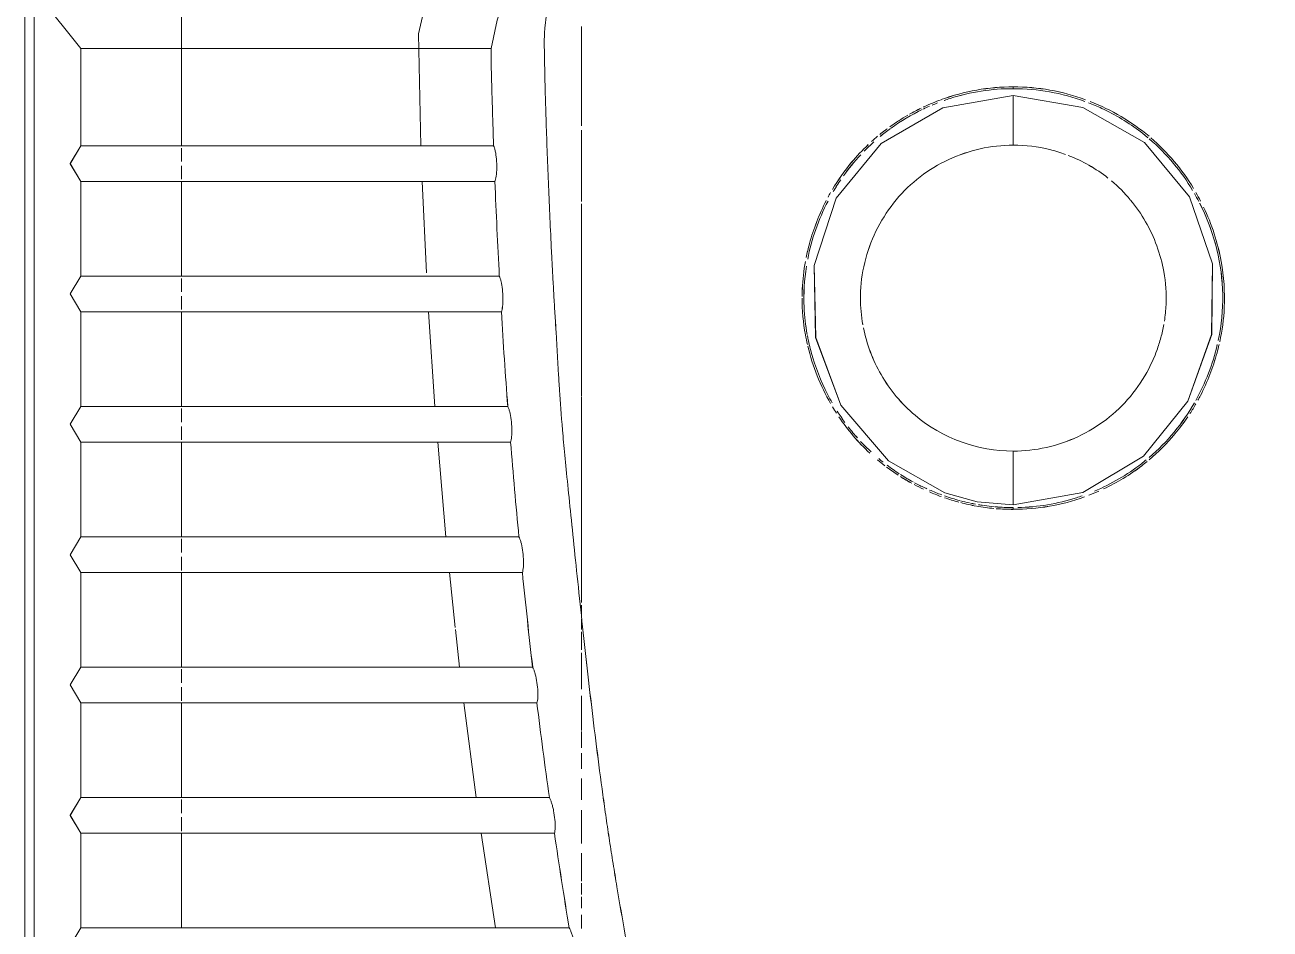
# Model space of a CAD drawing. Header units: millimetres. Extents: x -4000 to 187956, y -58990 to 162485.
# Drawn here: x 715.6 to 1034.3, y 76780.2 to 77011.6 of the extents above; entities that cross this region are included whole.
import ezdxf

# ---------------------------------------------------------------- set-up
doc = ezdxf.new("R2010")
doc.units = ezdxf.units.MM
doc.layers.add('P-SANR-FIXT', color=6, linetype='Continuous', lineweight=9)

# ---------------------------------------------------------------- blocks, each defined once
blk = doc.blocks.new('WCPan-SquattingPan-Vitra-ArkitektSeries-5952 - CMPX502N-V868-FFS - TANG 1')
at = {"layer": 'P-SANR-FIXT', "color": 250}
for p, q in [((-252.96, 212.38), (-252.96, -390.25)), ((-238.61, 63.05), (-250.56, 77.95)), ((-250.56, 77.95), (-250.56, -314.32)), ((-133.65, 63.05), (-238.61, 63.05)), ((-238.61, 63.05), (-238.61, 38.12)), ((0, 39.21), (0, 38.3)), ((-133, 38.12), (-238.61, 38.12)), ((-238.61, 29.03), (-132.67, 29.03)), ((-238.61, 29.03), (-238.61, 4.77)), ((-131.54, 4.77), (-238.61, 4.77)), ((-238.61, -4.33), (-131.02, -4.33)), ((-238.61, -4.33), (-238.61, -28.59)), ((-129.37, -28.59), (-238.61, -28.59)), ((-238.61, -37.68), (-128.66, -37.68)), ((-238.61, -37.68), (-238.61, -61.94)), ((-126.53, -61.94), (-238.61, -61.94)), ((-238.61, -71.04), (-125.64, -71.04)), ((-238.61, -71.04), (-238.61, -95.3)), ((-123, -95.3), (-238.61, -95.3)), ((-238.61, -104.39), (-121.92, -104.39)), ((-238.61, -104.39), (-238.61, -128.65)), ((-118.74, -128.65), (-238.61, -128.65)), ((-238.61, -137.74), (-117.44, -137.74)), ((-238.61, -137.74), (-238.61, -162)), ((-113.66, -162), (-238.61, -162))]:
    blk.add_line(p, q, dxfattribs=at)
at = {"layer": 'P-SANR-FIXT', "color": 253}
for p, q in [((-212.88, 38.12), (-212.88, 199.94)), ((-110.49, 68.7), (-110.49, 43.23)), ((-110.49, 42.11), (-110.49, 23.87)), ((-212.88, 34.16), (-212.88, 37.56)), ((-212.88, 29.59), (-212.88, 33)), ((-212.88, 4.77), (-212.88, 29.03)), ((-150.2, 5.65), (-151.27, 29.02)), ((-110.49, 23.26), (-110.49, -26.01)), ((-212.88, 0.8), (-212.88, 4.22)), ((-212.88, -3.77), (-212.88, -0.35)), ((-212.88, -28.59), (-212.88, -4.33)), ((-148.01, -28.61), (-149.63, -4.32)), ((-110.49, -26.21), (-110.49, -78.73)), ((-212.88, -32.57), (-212.88, -29.13)), ((-212.88, -37.13), (-212.88, -33.69)), ((-212.88, -61.94), (-212.88, -37.68)), ((-145.19, -61.94), (-147.31, -37.71)), ((0, -39.97), (0, -40.86)), ((-212.88, -65.93), (-212.88, -62.47)), ((-212.88, -70.5), (-212.88, -67.03)), ((-212.88, -95.3), (-212.88, -71.04)), ((-142.84, -85.13), (-144.31, -71.03)), ((-141.71, -95.3), (-142.79, -85.63)), ((-212.88, -99.3), (-212.88, -95.8)), ((-212.88, -103.87), (-212.88, -100.36)), ((-212.88, -128.65), (-212.88, -104.39)), ((-137.5, -128.65), (-140.63, -104.4)), ((-212.88, -132.68), (-212.88, -129.14)), ((-212.88, -137.24), (-212.88, -133.7)), ((-212.88, -162), (-212.88, -137.74)), ((-132.5, -162.01), (-136.22, -137.75))]:
    blk.add_line(p, q, dxfattribs=at)
at = {"layer": 'P-SANR-FIXT', "color": 90}
for p, q in [((0, 52.99), (0, 53.21)), ((0, -54.89), (0, -54.66))]:
    blk.add_line(p, q, dxfattribs=at)
at = {"layer": 'P-SANR-FIXT', "color": 254}
for p, q in [((0, 52.76), (0, 52.99)), ((0, -54.66), (0, -54.43)), ((-110.49, -79.39), (-110.49, -81.79)), ((-110.49, -82.98), (-110.49, -85.63)), ((-110.49, -86.21), (-110.49, -90.81)), ((-110.49, -91.6), (-110.49, -100.9)), ((-110.49, -102.62), (-110.49, -111.48)), ((-110.49, -111.78), (-110.49, -115.92)), ((-110.49, -117.29), (-110.49, -121.28)), ((-110.49, -123.78), (-110.49, -129.27)), ((-110.49, -131.88), (-110.49, -140.37)), ((-110.49, -142.85), (-110.49, -150.05)), ((-110.49, -150.57), (-110.49, -153.42)), ((-110.49, -154.08), (-110.49, -156.95)), ((-110.49, -158.63), (-110.49, -162.15))]:
    blk.add_line(p, q, dxfattribs=at)
at = {"layer": 'P-SANR-FIXT', "color": 253, "flags": 128}
blk.add_lwpolyline([(-151.63, 38.12), (-152.19, 66.81), (-144.85, 98.72), (-125.05, 124.81), (-97.11, 142.05), (-66.3, 151.6)], dxfattribs=at)
at = {"layer": 'P-SANR-FIXT', "color": 250, "flags": 128}
for points in [[(-129.51, 77.95), (-132.07, 70.29), (-133.65, 63.06)], [(0, -53.77), (-9.27, -52.94), (-17.51, -50.68), (-31.97, -42.5), (-44.1, -28.22), (-50.58, -10.93), (-50.98, 7.48), (-45.36, 24.77), (-33.81, 38.73), (-18, 47.85), (0, 51.01)], [(0, 51.01), (17.83, 47.93), (33.56, 38.99), (45.09, 25.06), (50.96, 7.94), (50.77, -10.15), (44.67, -27.2), (33.31, -41.29), (17.8, -50.59), (0, -53.77)], [(-238.61, 38.12), (-241.4, 33.57), (-238.61, 29.03)], [(-238.61, 4.77), (-241.4, 0.22), (-238.61, -4.33)], [(-238.61, -28.59), (-241.4, -33.13), (-238.61, -37.68)], [(-238.61, -61.94), (-241.4, -66.49), (-238.61, -71.04)], [(-238.61, -95.3), (-241.4, -99.84), (-238.61, -104.39)], [(-238.61, -128.65), (-241.4, -133.2), (-238.61, -137.74)], [(-238.61, -162), (-241.4, -166.55), (-238.61, -171.1)]]:
    blk.add_lwpolyline(points, dxfattribs=at)
at = {"layer": 'P-SANR-FIXT', "color": 250}
for points, knots in [([(0, -316.53), (-2.57, -316.65), (-6.63, -316.75), (-12.49, -316.73), (-17.03, -316.62), (-22.03, -316.49), (-27.44, -316.33), (-31.89, -316.08), (-35.25, -315.76), (-37.21, -315.49), (-38.69, -315.25), (-40.15, -315), (-42.63, -314.54), (-45.97, -313.77), (-49.1, -312.78), (-51.51, -311.78), (-53.28, -310.94), (-55.05, -309.93), (-57.41, -308.36), (-60.28, -306.11), (-62.85, -303.76), (-64.39, -302.23), (-65.18, -301.4), (-65.73, -300.82), (-66.22, -300.25), (-66.81, -299.51), (-67.67, -298.23), (-68.35, -296.82), (-68.87, -295.48), (-69.15, -294.67), (-69.37, -294.04), (-69.54, -293.58), (-69.69, -293.2), (-69.81, -292.91), (-69.94, -292.61), (-70.09, -292.26), (-70.31, -291.73), (-70.54, -291.12), (-70.78, -290.45), (-70.99, -289.81), (-71.19, -289.15), (-71.39, -288.44), (-71.61, -287.68), (-71.89, -286.73), (-72.14, -285.92), (-72.3, -285.45), (-72.45, -285.02), (-72.63, -284.48), (-72.87, -283.64), (-73.24, -282.3), (-73.68, -280.62), (-74.15, -278.85), (-74.56, -277.26), (-75.02, -275.49), (-75.69, -273.02), (-77.01, -268.32), (-79.26, -260.33), (-81.89, -250.19), (-84.17, -240.47), (-85.92, -232.4), (-87.84, -223.11), (-90.01, -212.53), (-92.31, -201.03), (-94.68, -188.88), (-97.05, -176.38), (-99.34, -163.8), (-101.12, -153.5), (-102.43, -145.49), (-103.34, -139.7), (-104.2, -133.91), (-105.33, -125.94), (-106.67, -115.71), (-108.18, -103.26), (-110.06, -86.83), (-112.11, -67.27), (-114.14, -47.68), (-115.47, -34.04), (-116.07, -25.77), (-116.42, -20.03), (-116.64, -15.92), (-116.84, -12.43), (-117.01, -9.49), (-117.15, -7.15), (-117.31, -4.76), (-117.5, -1.64), (-117.72, 2.21), (-117.96, 6.71), (-118.26, 12.58), (-118.59, 19.7), (-118.95, 27.84), (-119.28, 36.03), (-119.56, 44.17), (-119.79, 51.56), (-119.92, 57.74), (-120.01, 61.98), (-120.06, 64.86), (-120, 66.8), (-119.87, 68.43), (-119.72, 69.84), (-119.54, 71.34), (-119.29, 73.25), (-118.9, 75.6), (-118.22, 78.41), (-117.23, 81.3), (-115.87, 84.42), (-114.24, 87.67), (-112.35, 90.87), (-110.28, 93.84), (-107.97, 96.54), (-105.41, 99.11), (-103.13, 101.12), (-101.25, 102.65), (-100.05, 103.57), (-99.12, 104.27), (-98.24, 104.94), (-96.78, 106.05), (-94.76, 107.48), (-91.77, 109.17), (-87.62, 111.02), (-81.64, 113.31), (-74.48, 115.82), (-68.07, 117.83), (-62.99, 119.24), (-59.33, 120.14), (-55.74, 120.91), (-50.87, 121.81), (-44.72, 122.74), (-37.27, 123.6), (-29.83, 124.31), (-22.41, 124.89), (-12.48, 125.39), (-5, 125.49), (0, 125.43)], [-1, -1, -1, -1, -0.97619, -0.964286, -0.952381, -0.940476, -0.928571, -0.916667, -0.910714, -0.904762, -0.901786, -0.89881, -0.892857, -0.880952, -0.869048, -0.863095, -0.857143, -0.85119, -0.845238, -0.833333, -0.821429, -0.815476, -0.8125, -0.809524, -0.806548, -0.803571, -0.797619, -0.785714, -0.779762, -0.77381, -0.770833, -0.767857, -0.764881, -0.763393, -0.761905, -0.758929, -0.755952, -0.75, -0.744048, -0.738095, -0.732143, -0.72619, -0.720238, -0.714286, -0.708333, -0.702381, -0.696429, -0.690476, -0.684524, -0.678571, -0.672619, -0.669643, -0.666667, -0.66369, -0.660714, -0.654762, -0.642857, -0.630952, -0.625, -0.619048, -0.613095, -0.607143, -0.60119, -0.595238, -0.589286, -0.583333, -0.577381, -0.574405, -0.571429, -0.568452, -0.565476, -0.559524, -0.553571, -0.547619, -0.535714, -0.52381, -0.511905, -0.5, -0.494048, -0.488095, -0.482143, -0.479167, -0.47619, -0.473214, -0.470238, -0.464286, -0.458333, -0.452381, -0.440476, -0.428571, -0.416667, -0.404762, -0.392857, -0.380952, -0.369048, -0.357143, -0.345238, -0.339286, -0.333333, -0.327381, -0.321429, -0.309524, -0.297619, -0.285714, -0.27381, -0.261905, -0.25, -0.238095, -0.22619, -0.214286, -0.202381, -0.196429, -0.190476, -0.1875, -0.184524, -0.178571, -0.166667, -0.154762, -0.142857, -0.130952, -0.119048, -0.107143, -0.10119, -0.095238, -0.089286, -0.083333, -0.071429, -0.059524, -0.047619, -0.035714, -0.02381, 0, 0, 0, 0]), ([(0, 125.43), (5.34, 125.43), (13.8, 125.28), (25.48, 124.65), (34.36, 123.93), (43.13, 122.93), (51.71, 121.64), (60.17, 120.01), (68.57, 117.97), (76.78, 115.45), (84.8, 112.37), (91.35, 109.16), (96.35, 106.18), (99.91, 103.74), (103.38, 100.99), (107.85, 96.84), (112.84, 90.74), (116.21, 84.15), (117.97, 79.09), (118.88, 75.48), (119.45, 72.3), (119.77, 69.47), (119.93, 66.83), (119.98, 64.71), (119.99, 63.03), (119.99, 62.01), (119.98, 61.16), (119.97, 60.06), (119.93, 58.25), (119.86, 55.26), (119.75, 51.42), (119.64, 47.54), (119.53, 44.03), (119.42, 40.71), (119.29, 36.98), (119.11, 31.92), (118.92, 26.93), (118.73, 22.47), (118.58, 19.03), (118.44, 16.16), (118.31, 13.45), (118.19, 10.96), (118.07, 8.66), (117.96, 6.69), (117.85, 4.57), (117.69, 1.79), (117.49, -1.72), (117.23, -5.98), (116.95, -10.31), (116.66, -14.74), (116.26, -20.61), (115.51, -30.84), (114.35, -45.2), (112.27, -68.07), (109.21, -96.69), (105.5, -125.36), (102.12, -148.02), (99.36, -165), (96.36, -181.94), (93.51, -196.84), (91.28, -207.81), (89.79, -214.88), (88.65, -220.17), (87.48, -225.47), (86.49, -229.85), (85.66, -233.44), (84.91, -236.67), (84.11, -240.05), (83.22, -243.76), (82.25, -247.78), (81.22, -251.94), (80.18, -256.07), (79.26, -259.65), (78.18, -263.8), (76.91, -268.61), (75.82, -272.63), (74.96, -275.78), (74.1, -278.92), (73.15, -282.36), (72.21, -285.67), (71.41, -288.37), (70.37, -291.52), (69.25, -294.43), (68.05, -296.98), (67.13, -298.69), (66.09, -300.32), (64.44, -302.55), (61.91, -305.27), (58.14, -308.26), (54.39, -310.43), (51.04, -311.95), (47.42, -313.32), (42.84, -314.6), (38.33, -315.36), (34.88, -315.75), (31.62, -316.04), (27.15, -316.34), (22.37, -316.52), (18.42, -316.6), (14.39, -316.65), (9.97, -316.64), (5.12, -316.57), (1.82, -316.53), (0, -316.53)], [0, 0, 0, 0, 0.029412, 0.044118, 0.058824, 0.073529, 0.088235, 0.102941, 0.117647, 0.132353, 0.147059, 0.161765, 0.169118, 0.176471, 0.183824, 0.191176, 0.205882, 0.220588, 0.227941, 0.235294, 0.242647, 0.25, 0.257353, 0.264706, 0.268382, 0.272059, 0.273897, 0.275735, 0.279412, 0.283088, 0.286765, 0.290441, 0.292279, 0.294118, 0.297794, 0.301471, 0.308824, 0.316176, 0.323529, 0.330882, 0.338235, 0.345588, 0.349265, 0.352941, 0.356618, 0.360294, 0.367647, 0.375, 0.382353, 0.389706, 0.397059, 0.411765, 0.441176, 0.470588, 0.529412, 0.588235, 0.617647, 0.647059, 0.676471, 0.705882, 0.724265, 0.733456, 0.742647, 0.751838, 0.761029, 0.765625, 0.770221, 0.779412, 0.788603, 0.797794, 0.806985, 0.811581, 0.816176, 0.820772, 0.825368, 0.829963, 0.832261, 0.834559, 0.839154, 0.84375, 0.848346, 0.852941, 0.862132, 0.866728, 0.871324, 0.875919, 0.880515, 0.889706, 0.898897, 0.908088, 0.912684, 0.917279, 0.926471, 0.935662, 0.940257, 0.944853, 0.954044, 0.963235, 0.967831, 0.972426, 0.981618, 0.990809, 1, 1, 1, 1]), ([(-133.65, 63.06), (-133.65, 61.03), (-133.61, 58.03), (-133.49, 53.87), (-133.37, 49.49), (-133.2, 44.17), (-133.07, 40.1), (-133, 38.12)], [0, 0, 0, 0, 0.25, 0.375, 0.5, 0.75, 1, 1, 1, 1]), ([(-39.13, -0.84), (-39.13, -0.27), (-39.06, 3.14), (-38.06, 9.35), (-34.93, 17.36), (-30.2, 24.53), (-24.02, 30.46), (-14.2, 36.38), (-5.7, 38.33), (0, 38.3)], [0.5, 0.5, 0.5, 0.5, 0.5138889, 0.5833333, 0.6527778, 0.7222222, 0.7916667, 0.8611111, 1, 1, 1, 1]), ([(-132.67, 29.03), (-132.53, 29.34), (-132.3, 30.29), (-132.15, 32.41), (-132.24, 34.77), (-132.49, 36.52), (-132.77, 37.58), (-132.92, 37.97), (-133, 38.12)], [0, 0, 0, 0, 0.2, 0.4, 0.6, 0.8, 0.9, 1, 1, 1, 1]), ([(30, 24.25), (31.44, 22.52), (35.33, 16.91), (38.7, 7.72), (39.32, -1.11), (38.89, -5.34), (38.67, -6.73)], [0.278521, 0.278521, 0.278521, 0.278521, 0.3333333, 0.4444444, 0.5138889, 0.5482288, 0.5482288, 0.5482288, 0.5482288]), ([(-131.02, -4.33), (-130.88, -4.01), (-130.67, -3.06), (-130.57, -0.94), (-130.71, 1.43), (-131, 3.17), (-131.29, 4.22), (-131.45, 4.61), (-131.54, 4.77)], [0, 0, 0, 0, 0.2, 0.4, 0.6, 0.8, 0.9, 1, 1, 1, 1]), ([(0, -39.97), (-9.12, -40.02), (-22.72, -35.02), (-34.35, -20.99), (-37.52, -12.61), (-38.37, -8.4)], [0, 0, 0, 0, 0.2222222, 0.3333333, 0.437997, 0.437997, 0.437997, 0.437997]), ([(36.73, -14.2), (36.14, -15.81), (34.3, -19.99), (30.2, -26.2), (24.02, -32.13), (14.2, -38.06), (5.7, -40), (0, -39.97)], [0.6111111, 0.6111111, 0.6111111, 0.6111111, 0.6527778, 0.7222222, 0.7916667, 0.8611111, 1, 1, 1, 1]), ([(-128.66, -37.68), (-128.54, -37.37), (-128.35, -36.41), (-128.29, -34.28), (-128.48, -31.92), (-128.8, -30.18), (-129.12, -29.13), (-129.29, -28.74), (-129.37, -28.59)], [0, 0, 0, 0, 0.2, 0.4, 0.6, 0.8, 0.9, 1, 1, 1, 1]), ([(-125.64, -71.04), (-125.52, -70.72), (-125.34, -69.76), (-125.33, -67.63), (-125.56, -65.26), (-125.92, -63.53), (-126.26, -62.49), (-126.44, -62.1), (-126.53, -61.94)], [0, 0, 0, 0, 0.2, 0.4, 0.6, 0.8, 0.9, 1, 1, 1, 1]), ([(-121.92, -104.39), (-121.8, -104.07), (-121.65, -103.11), (-121.68, -100.97), (-121.97, -98.61), (-122.36, -96.88), (-122.73, -95.84), (-122.91, -95.45), (-123, -95.3)], [0, 0, 0, 0, 0.2, 0.4, 0.6, 0.8, 0.9, 1, 1, 1, 1]), ([(-117.44, -137.74), (-117.33, -137.43), (-117.2, -136.46), (-117.28, -134.31), (-117.57, -132.35), (-117.89, -130.92), (-118.16, -129.97), (-118.45, -129.19), (-118.64, -128.81), (-118.74, -128.65)], [0, 0, 0, 0, 0.2, 0.4, 0.6, 0.7, 0.8, 0.9, 1, 1, 1, 1]), ([(-112.13, -171.1), (-112.03, -170.78), (-111.92, -169.81), (-112.06, -167.65), (-112.4, -165.69), (-112.75, -164.27), (-113.05, -163.33), (-113.36, -162.55), (-113.56, -162.16), (-113.66, -162)], [0, 0, 0, 0, 0.2, 0.4, 0.6, 0.7, 0.8, 0.9, 1, 1, 1, 1])]:
    blk.add_open_spline(points, degree=3, knots=knots, dxfattribs=at)
at = {"layer": 'P-SANR-FIXT', "color": 253}
for points in [[(-18.43, 49.96), (-12.54, 52.11), (-6.28, 53.25), (0, 53.21)], [(-16.18, 50.25), (-10.95, 51.92), (-5.49, 52.79), (0, 52.76)], [(0, 53.21), (6.3, 53.25), (12.57, 52.11), (18.48, 49.95)], [(18.32, 49.52), (12.46, 51.66), (6.24, 52.8), (0, 52.76)], [(-22.98, 47.56), (-22.48, 47.8), (-21.98, 48.03), (-21.47, 48.25)], [(19.68, 49.49), (25.14, 47.35), (30.26, 44.33), (34.74, 40.57)], [(-31.59, 43.02), (-30.11, 44.07), (-28.59, 45.06), (-27.01, 45.96)], [(-31.28, 42.68), (-28.77, 44.48), (-26.1, 46.06), (-23.32, 47.4)], [(-26.58, 46.21), (-25.61, 46.76), (-24.62, 47.28), (-23.62, 47.76)], [(-32.78, 41.56), (-32.34, 41.9), (-31.9, 42.23), (-31.45, 42.56)], [(-38.19, 36.75), (-37.39, 37.57), (-36.55, 38.37), (-35.69, 39.14)], [(-36.26, 39.25), (-35.76, 39.7), (-35.25, 40.14), (-34.73, 40.57)], [(35.16, 40.21), (39.48, 36.5), (43.19, 32.09), (46.13, 27.22)], [(-43.45, 30.46), (-42.1, 32.35), (-40.63, 34.15), (-39.05, 35.85)], [(9.34, 37.18), (10.71, 36.84), (12.06, 36.43), (13.38, 35.94)], [(-46.07, 26.44), (-45.46, 27.46), (-44.82, 28.47), (-44.15, 29.46)], [(25.14, 29.16), (26.88, 27.69), (28.49, 26.07), (29.95, 24.32)], [(-47.42, 24.97), (-47.2, 25.38), (-46.98, 25.78), (-46.75, 26.18)], [(47.47, 23.89), (47.11, 24.59), (46.74, 25.27), (46.35, 25.95)], [(46.75, 26.17), (47.16, 25.46), (47.55, 24.74), (47.93, 24.01)], [(-52.62, 9.14), (-51.62, 14.3), (-49.86, 19.33), (-47.42, 24)], [(-53.2, -10.2), (-53.76, -7.11), (-54.05, -3.97), (-54.05, -0.83)], [(-38.52, -7.63), (-38.92, -5.39), (-39.13, -3.11), (-39.13, -0.84)], [(38.52, -7.62), (38.32, -8.74), (37.81, -10.96), (37.12, -13.13), (36.73, -14.2)], [(-52.68, -12.74), (-52.87, -11.9), (-53.05, -11.06), (-53.2, -10.2)], [(-52.22, -12.68), (-52.4, -11.93), (-52.56, -11.17), (-52.7, -10.41)], [(-46.75, -27.84), (-49.39, -23.25), (-51.37, -18.27), (-52.59, -13.12)], [(46.69, -27.03), (49.18, -22.56), (51.05, -17.73), (52.21, -12.75)], [(34.8, -41.6), (39.41, -37.65), (43.32, -32.89), (46.36, -27.62)], [(46.75, -27.85), (46.25, -28.71), (45.74, -29.56), (45.2, -30.39)], [(-45.28, -30.25), (-45.61, -29.74), (-45.94, -29.22), (-46.25, -28.69)], [(-43.08, -32.66), (-43.77, -31.73), (-44.42, -30.77), (-45.04, -29.79)], [(-36.72, -40.49), (-39.7, -37.72), (-42.36, -34.6), (-44.64, -31.22)], [(-36.39, -40.18), (-37.32, -39.32), (-38.22, -38.43), (-39.08, -37.5)], [(-32.89, -43.73), (-33.52, -43.25), (-34.14, -42.75), (-34.74, -42.24)], [(-29.44, -46.16), (-30.46, -45.5), (-31.45, -44.81), (-32.42, -44.08)], [(-29.17, -45.78), (-30.25, -45.09), (-31.3, -44.35), (-32.32, -43.58)], [(20.77, -50.23), (25.06, -48.42), (29.12, -46.07), (32.79, -43.23)], [(-25.99, -48.22), (-26.98, -47.68), (-27.95, -47.11), (-28.9, -46.51)], [(-25.67, -47.87), (-26.74, -47.28), (-27.8, -46.66), (-28.83, -46)], [(-22.98, -49.74), (-23.78, -49.37), (-24.57, -48.97), (-25.35, -48.56)], [(-18.48, -51.62), (-19.49, -51.25), (-20.49, -50.85), (-21.48, -50.42)], [(-18.32, -51.19), (-19.37, -50.81), (-20.41, -50.39), (-21.43, -49.94)], [(21.91, -50.23), (21.07, -50.6), (20.22, -50.96), (19.36, -51.29)], [(-13.96, -53.05), (-15.2, -52.72), (-16.43, -52.34), (-17.65, -51.91)], [(-13.68, -52.66), (-15, -52.3), (-16.31, -51.9), (-17.6, -51.45)], [(-11.25, -53.24), (-12, -53.08), (-12.75, -52.9), (-13.5, -52.7)], [(-9.49, -54.06), (-10.83, -53.82), (-12.15, -53.53), (-13.46, -53.18)], [(-9.64, -53.57), (-10.09, -53.48), (-10.54, -53.4), (-10.98, -53.3)], [(-4.98, -54.67), (-6.45, -54.54), (-7.91, -54.34), (-9.36, -54.08)], [(-7.66, -53.89), (-8.08, -53.83), (-8.49, -53.77), (-8.9, -53.7)], [(-4.82, -54.23), (-5.7, -54.15), (-6.59, -54.05), (-7.47, -53.92)], [(18.2, -51.72), (12.37, -53.82), (6.2, -54.92), (0, -54.89)], [(1.16, -54.42), (6.26, -54.34), (11.32, -53.47), (16.18, -51.92)], [(0, -54.43), (-1.54, -54.44), (-3.08, -54.38), (-4.61, -54.25)], [(0, -54.89), (-1.47, -54.9), (-2.93, -54.84), (-4.4, -54.72)]]:
    blk.add_open_spline(points, degree=3, dxfattribs=at)
at = {"layer": 'P-SANR-FIXT', "color": 250}
for points in [[(0, 39.48), (0, 39.62), (0, 40), (0, 40.89), (0, 42.06), (0, 43.48), (0, 45.13), (0, 46.96), (0, 48.93), (0, 50.32), (0, 51.01)], [(0, 38.3), (3.15, 38.32), (6.29, 37.93), (9.34, 37.18)], [(14.07, 35.68), (17.72, 34.27), (21.16, 32.32), (24.23, 29.9)], [(-132.67, 29.03), (-132.51, 24.99), (-132.16, 16.9), (-131.75, 8.81), (-131.54, 4.77)], [(-131.02, -4.33), (-130.78, -8.36), (-130.26, -16.46), (-129.68, -24.55), (-129.37, -28.59)], [(-128.66, -37.68), (-128.34, -41.67), (-127.65, -49.83), (-126.91, -57.92), (-126.53, -61.94)], [(0, -53.77), (0, -53.03), (0, -51.54), (0, -49.4), (0, -47.4), (0, -45.58), (0, -44.01), (0, -42.72), (0, -41.73), (0, -41.3), (0, -41.15)], [(-125.64, -71.04), (-125.23, -75.08), (-124.38, -83.17), (-123.47, -91.26), (-123, -95.3)], [(-121.92, -104.39), (-121.42, -108.44), (-120.4, -116.53), (-119.3, -124.61), (-118.74, -128.65)], [(-117.44, -137.75), (-116.85, -141.8), (-115.62, -149.89), (-114.33, -157.97), (-113.66, -162.01)]]:
    blk.add_open_spline(points, degree=3, dxfattribs=at)
at = {"layer": 'P-SANR-FIXT', "color": 253}
for points, knots in [([(-22.97, 48.07), (-22.92, 48.09), (-21.45, 48.78), (-19.95, 49.41), (-18.47, 49.95)], [0.86016342, 0.86016342, 0.86016342, 0.86016342, 0.86111111, 0.88888889, 0.88888889, 0.88888889, 0.88888889]), ([(33.27, 41.18), (33.06, 41.35), (29.76, 43.91), (25.12, 46.71), (20.41, 48.72), (19.28, 49.16)], [0.78673632, 0.78673632, 0.78673632, 0.78673632, 0.79166667, 0.86111111, 0.88277509, 0.88277509, 0.88277509, 0.88277509]), ([(-34.19, 41.03), (-33.76, 41.37), (-33.14, 41.87), (-32.5, 42.35), (-32.3, 42.49)], [0.78197225, 0.78197225, 0.78197225, 0.78197225, 0.79166667, 0.79602802, 0.79602802, 0.79602802, 0.79602802]), ([(-46.3, 26.95), (-44.84, 29.39), (-42, 33.43), (-38.64, 37.01), (-37.13, 38.43)], [0.67191093, 0.67191093, 0.67191093, 0.67191093, 0.72222222, 0.7588111, 0.7588111, 0.7588111, 0.7588111]), ([(45.9, 26.73), (44.46, 29.15), (41.12, 33.89), (37.04, 38.01), (34.79, 39.93)], [0.6720379, 0.6720379, 0.6720379, 0.6720379, 0.7222222, 0.7750486, 0.7750486, 0.7750486, 0.7750486]), ([(-53.01, 9.52), (-52.77, 10.73), (-51.58, 15.77), (-49.69, 20.61), (-47.88, 24.1)], [0.56141945, 0.56141945, 0.56141945, 0.56141945, 0.58333333, 0.65277778, 0.65277778, 0.65277778, 0.65277778]), ([(52.45, -11.67), (52.56, -11.16), (53.41, -6.82), (53.99, 1.52), (52.15, 12.96), (49.39, 20.12), (47.7, 23.46)], [0.4350947, 0.4350947, 0.4350947, 0.4350947, 0.4444444, 0.5138889, 0.5833333, 0.6498701, 0.6498701, 0.6498701, 0.6498701]), ([(48.7, 22.46), (50.81, 18.04), (53.56, 9.57), (54.38, -2.26), (53.47, -9.12), (52.84, -12.03)], [0.3580293, 0.3580293, 0.3580293, 0.3580293, 0.4444444, 0.5138889, 0.5665006, 0.5665006, 0.5665006, 0.5665006]), ([(-54.05, -0.43), (-54.04, 0.22), (-53.96, 3.22), (-53.62, 6.22), (-53.2, 8.54)], [0.50234719, 0.50234719, 0.50234719, 0.50234719, 0.51388889, 0.55555556, 0.55555556, 0.55555556, 0.55555556]), ([(-52.75, -10.13), (-53.17, -7.83), (-53.83, -2.01), (-53.49, 3.85), (-52.94, 7.31)], [-0.5555556, -0.5555556, -0.5555556, -0.5555556, -0.5138889, -0.451343, -0.451343, -0.451343, -0.451343]), ([(-46.36, -27.62), (-46.74, -26.94), (-48.98, -22.83), (-50.94, -17.82), (-52.06, -13.4), (-52.21, -12.75)], [-0.66666667, -0.66666667, -0.66666667, -0.66666667, -0.65277778, -0.58333333, -0.57144917, -0.57144917, -0.57144917, -0.57144917]), ([(52.68, -12.74), (52.52, -13.43), (51.38, -17.94), (49.52, -22.72), (47.45, -26.59), (47.23, -26.99)], [0.57078633, 0.57078633, 0.57078633, 0.57078633, 0.58333333, 0.65277778, 0.66090061, 0.66090061, 0.66090061, 0.66090061]), ([(44.65, -31.23), (43.63, -32.73), (40.65, -36.71), (37.14, -40.23), (34.73, -42.25)], [0.6900879, 0.6900879, 0.6900879, 0.6900879, 0.72222222, 0.77777778, 0.77777778, 0.77777778, 0.77777778]), ([(-39.88, -36.62), (-40.27, -36.19), (-41.08, -35.25), (-41.85, -34.29), (-42.24, -33.78)], [-0.73270712, -0.73270712, -0.73270712, -0.73270712, -0.72222222, -0.7107225, -0.7107225, -0.7107225, -0.7107225]), ([(34.27, -42.63), (33.82, -43), (30.36, -45.74), (26.56, -48.05), (23.1, -49.68)], [0.78135794, 0.78135794, 0.78135794, 0.78135794, 0.79166667, 0.85934924, 0.85934924, 0.85934924, 0.85934924]), ([(-22.16, -49.62), (-22.32, -49.54), (-23.37, -49.06), (-24.4, -48.55), (-25.26, -48.08)], [-0.86423752, -0.86423752, -0.86423752, -0.86423752, -0.86111111, -0.84368511, -0.84368511, -0.84368511, -0.84368511])]:
    blk.add_open_spline(points, degree=3, knots=knots, dxfattribs=at)
at = {"layer": 'P-SANR-FIXT', "color": 254}
for points in [[(-20.77, 48.55), (-20.32, 48.75), (-19.86, 48.93), (-19.4, 49.11)], [(-17.65, 49.76), (-17.16, 49.93), (-16.67, 50.09), (-16.18, 50.25)], [(-34.1, 40.51), (-33.66, 40.87), (-33.23, 41.22), (-32.78, 41.56)], [(0, 39.21), (0, 39.25), (0, 39.34), (0, 39.48)], [(34.44, 40.22), (34.06, 40.55), (33.67, 40.86), (33.27, 41.18)], [(0, -41.15), (0, -40.99), (0, -40.9), (0, -40.86)], [(-33.28, -42.84), (-33.67, -42.53), (-34.06, -42.22), (-34.44, -41.89)], [(32.79, -43.23), (33.2, -42.91), (33.61, -42.59), (34, -42.26)], [(16.18, -51.92), (16.67, -51.77), (17.17, -51.6), (17.66, -51.43)]]:
    blk.add_open_spline(points, degree=3, dxfattribs=at)
blk = doc.blocks.new('CMF2_NHAXUONG_A_rvt-1-FFS - TANG 1')
at = {"layer": 'P-SANR-FIXT', "color": 250}
for p, q in [((715.58, 77154.88), (715.58, 76552.26)), ((729.93, 77005.55), (717.98, 77020.45)), ((717.98, 77020.45), (717.98, 76628.18)), ((834.89, 77005.55), (729.93, 77005.55)), ((729.93, 77005.55), (729.93, 76980.63)), ((835.54, 76980.63), (729.93, 76980.63)), ((968.54, 76981.72), (968.54, 76980.8)), ((729.93, 76971.53), (835.87, 76971.53)), ((729.93, 76971.53), (729.93, 76947.27)), ((837, 76947.27), (729.93, 76947.27)), ((729.93, 76938.18), (837.52, 76938.18)), ((729.93, 76938.18), (729.93, 76913.92)), ((839.16, 76913.92), (729.93, 76913.92)), ((729.93, 76904.82), (839.87, 76904.82)), ((729.93, 76904.82), (729.93, 76880.56)), ((842.01, 76880.56), (729.93, 76880.56)), ((729.93, 76871.47), (842.9, 76871.47)), ((729.93, 76871.47), (729.93, 76847.21)), ((845.53, 76847.21), (729.93, 76847.21)), ((729.93, 76838.11), (846.62, 76838.11)), ((729.93, 76838.11), (729.93, 76813.85)), ((849.8, 76813.85), (729.93, 76813.85)), ((729.93, 76804.76), (851.1, 76804.76)), ((729.93, 76804.76), (729.93, 76780.5)), ((854.88, 76780.5), (729.93, 76780.5))]:
    blk.add_line(p, q, dxfattribs=at)
at = {"layer": 'P-SANR-FIXT', "color": 253}
for p, q in [((755.65, 76980.63), (755.65, 77142.44)), ((858.04, 77011.2), (858.04, 76985.73)), ((858.04, 76984.62), (858.04, 76966.37)), ((755.65, 76976.66), (755.65, 76980.06)), ((755.65, 76972.1), (755.65, 76975.5)), ((755.65, 76947.27), (755.65, 76971.53)), ((818.34, 76948.15), (817.27, 76971.53)), ((858.04, 76965.77), (858.04, 76916.49)), ((755.65, 76943.3), (755.65, 76946.72)), ((755.65, 76938.74), (755.65, 76942.16)), ((755.65, 76913.92), (755.65, 76938.18)), ((820.53, 76913.9), (818.9, 76938.19)), ((858.04, 76916.29), (858.04, 76863.78)), ((755.65, 76909.94), (755.65, 76913.38)), ((755.65, 76905.37), (755.65, 76908.82)), ((755.65, 76880.56), (755.65, 76904.82)), ((823.34, 76880.57), (821.23, 76904.8)), ((968.54, 76902.53), (968.54, 76901.64)), ((755.65, 76876.57), (755.65, 76880.04)), ((755.65, 76872), (755.65, 76875.48)), ((755.65, 76847.21), (755.65, 76871.47)), ((825.7, 76857.38), (824.23, 76871.48)), ((826.83, 76847.2), (825.75, 76856.87)), ((755.65, 76843.2), (755.65, 76846.7)), ((755.65, 76838.63), (755.65, 76842.14)), ((755.65, 76813.85), (755.65, 76838.11)), ((831.03, 76813.85), (827.91, 76838.1)), ((755.65, 76809.83), (755.65, 76813.36)), ((755.65, 76805.26), (755.65, 76808.81)), ((755.65, 76780.5), (755.65, 76804.76)), ((836.04, 76780.5), (832.32, 76804.75))]:
    blk.add_line(p, q, dxfattribs=at)
at = {"layer": 'P-SANR-FIXT', "color": 90}
for p, q in [((968.54, 76995.49), (968.54, 76995.72)), ((968.54, 76887.62), (968.54, 76887.85))]:
    blk.add_line(p, q, dxfattribs=at)
at = {"layer": 'P-SANR-FIXT', "color": 254}
for p, q in [((968.54, 76995.26), (968.54, 76995.49)), ((968.54, 76887.85), (968.54, 76888.07)), ((858.04, 76863.12), (858.04, 76860.71)), ((858.04, 76859.53), (858.04, 76856.88)), ((858.04, 76856.29), (858.04, 76851.69)), ((858.04, 76850.9), (858.04, 76841.61)), ((858.04, 76839.88), (858.04, 76831.02)), ((858.04, 76830.72), (858.04, 76826.58)), ((858.04, 76825.21), (858.04, 76821.22)), ((858.04, 76818.72), (858.04, 76813.23)), ((858.04, 76810.62), (858.04, 76802.13)), ((858.04, 76799.65), (858.04, 76792.46)), ((858.04, 76791.93), (858.04, 76789.09)), ((858.04, 76788.42), (858.04, 76785.56)), ((858.04, 76783.88), (858.04, 76780.35))]:
    blk.add_line(p, q, dxfattribs=at)
at = {"layer": 'P-SANR-FIXT', "color": 253, "flags": 128}
blk.add_lwpolyline([(816.9, 76980.62), (816.35, 77009.31), (823.69, 77041.22), (843.48, 77067.31), (871.43, 77084.55), (902.23, 77094.1)], dxfattribs=at)
at = {"layer": 'P-SANR-FIXT', "color": 250, "flags": 128}
for points in [[(839.03, 77020.45), (836.46, 77012.79), (834.89, 77005.56)], [(968.54, 76888.73), (959.26, 76889.56), (951.03, 76891.82), (936.57, 76900.01), (924.44, 76914.28), (917.95, 76931.58), (917.56, 76949.98), (923.18, 76967.27), (934.73, 76981.24), (950.54, 76990.35), (968.54, 76993.52)], [(968.54, 76993.52), (986.37, 76990.43), (1002.1, 76981.49), (1013.63, 76967.56), (1019.5, 76950.45), (1019.3, 76932.35), (1013.21, 76915.3), (1001.85, 76901.22), (986.34, 76891.91), (968.54, 76888.73)], [(729.93, 76980.63), (727.14, 76976.08), (729.93, 76971.53)], [(729.93, 76947.27), (727.14, 76942.72), (729.93, 76938.18)], [(729.93, 76913.92), (727.14, 76909.37), (729.93, 76904.82)], [(729.93, 76880.56), (727.14, 76876.01), (729.93, 76871.47)], [(729.93, 76847.21), (727.14, 76842.66), (729.93, 76838.11)], [(729.93, 76813.85), (727.14, 76809.31), (729.93, 76804.76)], [(729.93, 76780.5), (727.14, 76775.95), (729.93, 76771.4)]]:
    blk.add_lwpolyline(points, dxfattribs=at)
at = {"layer": 'P-SANR-FIXT', "color": 250}
for points, knots in [([(968.54, 76625.97), (965.97, 76625.85), (961.91, 76625.75), (956.05, 76625.78), (951.51, 76625.89), (946.51, 76626.01), (941.1, 76626.17), (936.65, 76626.43), (933.29, 76626.75), (931.33, 76627.01), (929.84, 76627.26), (928.38, 76627.5), (925.91, 76627.96), (922.57, 76628.73), (919.44, 76629.73), (917.02, 76630.72), (915.26, 76631.56), (913.49, 76632.57), (911.13, 76634.14), (908.26, 76636.39), (905.69, 76638.74), (904.15, 76640.28), (903.36, 76641.1), (902.81, 76641.69), (902.32, 76642.25), (901.73, 76643), (900.87, 76644.28), (900.19, 76645.68), (899.67, 76647.02), (899.39, 76647.83), (899.17, 76648.46), (899, 76648.92), (898.85, 76649.3), (898.73, 76649.6), (898.6, 76649.89), (898.45, 76650.25), (898.23, 76650.78), (897.99, 76651.38), (897.76, 76652.05), (897.55, 76652.7), (897.35, 76653.35), (897.15, 76654.06), (896.93, 76654.82), (896.65, 76655.78), (896.4, 76656.58), (896.23, 76657.06), (896.09, 76657.48), (895.91, 76658.02), (895.67, 76658.87), (895.3, 76660.2), (894.85, 76661.88), (894.39, 76663.66), (893.98, 76665.25), (893.52, 76667.02), (892.85, 76669.48), (891.53, 76674.19), (889.28, 76682.17), (886.65, 76692.32), (884.37, 76702.03), (882.62, 76710.1), (880.7, 76719.39), (878.53, 76729.97), (876.23, 76741.47), (873.85, 76753.62), (871.48, 76766.13), (869.19, 76778.71), (867.41, 76789), (866.1, 76797.01), (865.19, 76802.8), (864.33, 76808.59), (863.21, 76816.57), (861.87, 76826.79), (860.35, 76839.24), (858.48, 76855.68), (856.43, 76875.24), (854.4, 76894.82), (853.07, 76908.47), (852.47, 76916.74), (852.12, 76922.47), (851.89, 76926.58), (851.7, 76930.07), (851.53, 76933.01), (851.38, 76935.35), (851.23, 76937.74), (851.04, 76940.87), (850.82, 76944.71), (850.57, 76949.21), (850.28, 76955.08), (849.95, 76962.21), (849.59, 76970.34), (849.26, 76978.54), (848.97, 76986.67), (848.75, 76994.06), (848.61, 77000.25), (848.53, 77004.49), (848.48, 77007.36), (848.54, 77009.3), (848.67, 77010.94), (848.82, 77012.34), (849, 77013.85), (849.25, 77015.76), (849.64, 77018.1), (850.32, 77020.91), (851.31, 77023.8), (852.67, 77026.93), (854.3, 77030.17), (856.19, 77033.38), (858.26, 77036.34), (860.56, 77039.04), (863.13, 77041.62), (865.41, 77043.63), (867.28, 77045.15), (868.48, 77046.07), (869.42, 77046.78), (870.3, 77047.45), (871.75, 77048.55), (873.78, 77049.98), (876.77, 77051.67), (880.92, 77053.52), (886.9, 77055.81), (894.06, 77058.32), (900.47, 77060.33), (905.54, 77061.74), (909.21, 77062.65), (912.8, 77063.41), (917.67, 77064.32), (923.82, 77065.24), (931.27, 77066.1), (938.71, 77066.81), (946.13, 77067.4), (956.06, 77067.9), (963.54, 77067.99), (968.54, 77067.93)], [-1, -1, -1, -1, -0.97619, -0.964286, -0.952381, -0.940476, -0.928571, -0.916667, -0.910714, -0.904762, -0.901786, -0.89881, -0.892857, -0.880952, -0.869048, -0.863095, -0.857143, -0.85119, -0.845238, -0.833333, -0.821429, -0.815476, -0.8125, -0.809524, -0.806548, -0.803571, -0.797619, -0.785714, -0.779762, -0.77381, -0.770833, -0.767857, -0.764881, -0.763393, -0.761905, -0.758929, -0.755952, -0.75, -0.744048, -0.738095, -0.732143, -0.72619, -0.720238, -0.714286, -0.708333, -0.702381, -0.696429, -0.690476, -0.684524, -0.678571, -0.672619, -0.669643, -0.666667, -0.66369, -0.660714, -0.654762, -0.642857, -0.630952, -0.625, -0.619048, -0.613095, -0.607143, -0.60119, -0.595238, -0.589286, -0.583333, -0.577381, -0.574405, -0.571429, -0.568452, -0.565476, -0.559524, -0.553571, -0.547619, -0.535714, -0.52381, -0.511905, -0.5, -0.494048, -0.488095, -0.482143, -0.479167, -0.47619, -0.473214, -0.470238, -0.464286, -0.458333, -0.452381, -0.440476, -0.428571, -0.416667, -0.404762, -0.392857, -0.380952, -0.369048, -0.357143, -0.345238, -0.339286, -0.333333, -0.327381, -0.321429, -0.309524, -0.297619, -0.285714, -0.27381, -0.261905, -0.25, -0.238095, -0.22619, -0.214286, -0.202381, -0.196429, -0.190476, -0.1875, -0.184524, -0.178571, -0.166667, -0.154762, -0.142857, -0.130952, -0.119048, -0.107143, -0.10119, -0.095238, -0.089286, -0.083333, -0.071429, -0.059524, -0.047619, -0.035714, -0.02381, 0, 0, 0, 0]), ([(968.54, 77067.93), (973.87, 77067.93), (982.34, 77067.79), (994.02, 77067.16), (1002.9, 77066.43), (1011.67, 77065.43), (1020.25, 77064.14), (1028.71, 77062.52), (1037.11, 77060.47), (1045.32, 77057.96), (1053.34, 77054.87), (1059.89, 77051.67), (1064.89, 77048.68), (1068.45, 77046.24), (1071.92, 77043.5), (1076.39, 77039.35), (1081.37, 77033.25), (1084.75, 77026.65), (1086.51, 77021.59), (1087.42, 77017.98), (1087.99, 77014.81), (1088.31, 77011.98), (1088.47, 77009.33), (1088.52, 77007.21), (1088.53, 77005.54), (1088.52, 77004.51), (1088.52, 77003.67), (1088.5, 77002.57), (1088.47, 77000.76), (1088.4, 76997.76), (1088.29, 76993.93), (1088.17, 76990.04), (1088.06, 76986.53), (1087.96, 76983.22), (1087.83, 76979.48), (1087.65, 76974.42), (1087.45, 76969.43), (1087.27, 76964.98), (1087.11, 76961.54), (1086.98, 76958.67), (1086.85, 76955.95), (1086.72, 76953.47), (1086.6, 76951.17), (1086.5, 76949.19), (1086.38, 76947.08), (1086.23, 76944.3), (1086.02, 76940.79), (1085.76, 76936.53), (1085.49, 76932.2), (1085.2, 76927.77), (1084.8, 76921.9), (1084.05, 76911.66), (1082.89, 76897.3), (1080.8, 76874.43), (1077.74, 76845.81), (1074.03, 76817.15), (1070.66, 76794.48), (1067.89, 76777.5), (1064.9, 76760.56), (1062.05, 76745.66), (1059.82, 76734.69), (1058.33, 76727.63), (1057.18, 76722.34), (1056.01, 76717.03), (1055.02, 76712.65), (1054.2, 76709.06), (1053.45, 76705.83), (1052.65, 76702.45), (1051.76, 76698.74), (1050.78, 76694.72), (1049.75, 76690.57), (1048.71, 76686.44), (1047.8, 76682.85), (1046.72, 76678.71), (1045.45, 76673.89), (1044.36, 76669.87), (1043.5, 76666.72), (1042.64, 76663.58), (1041.69, 76660.15), (1040.75, 76656.83), (1039.95, 76654.14), (1038.91, 76650.98), (1037.79, 76648.08), (1036.59, 76645.52), (1035.66, 76643.82), (1034.63, 76642.18), (1032.98, 76639.95), (1030.44, 76637.23), (1026.67, 76634.25), (1022.93, 76632.07), (1019.58, 76630.55), (1015.96, 76629.18), (1011.38, 76627.9), (1006.86, 76627.14), (1003.42, 76626.76), (1000.15, 76626.46), (995.69, 76626.16), (990.91, 76625.98), (986.96, 76625.9), (982.93, 76625.86), (978.51, 76625.87), (973.66, 76625.93), (970.36, 76625.97), (968.54, 76625.97)], [0, 0, 0, 0, 0.029412, 0.044118, 0.058824, 0.073529, 0.088235, 0.102941, 0.117647, 0.132353, 0.147059, 0.161765, 0.169118, 0.176471, 0.183824, 0.191176, 0.205882, 0.220588, 0.227941, 0.235294, 0.242647, 0.25, 0.257353, 0.264706, 0.268382, 0.272059, 0.273897, 0.275735, 0.279412, 0.283088, 0.286765, 0.290441, 0.292279, 0.294118, 0.297794, 0.301471, 0.308824, 0.316176, 0.323529, 0.330882, 0.338235, 0.345588, 0.349265, 0.352941, 0.356618, 0.360294, 0.367647, 0.375, 0.382353, 0.389706, 0.397059, 0.411765, 0.441176, 0.470588, 0.529412, 0.588235, 0.617647, 0.647059, 0.676471, 0.705882, 0.724265, 0.733456, 0.742647, 0.751838, 0.761029, 0.765625, 0.770221, 0.779412, 0.788603, 0.797794, 0.806985, 0.811581, 0.816176, 0.820772, 0.825368, 0.829963, 0.832261, 0.834559, 0.839154, 0.84375, 0.848346, 0.852941, 0.862132, 0.866728, 0.871324, 0.875919, 0.880515, 0.889706, 0.898897, 0.908088, 0.912684, 0.917279, 0.926471, 0.935662, 0.940257, 0.944853, 0.954044, 0.963235, 0.967831, 0.972426, 0.981618, 0.990809, 1, 1, 1, 1]), ([(834.89, 77005.56), (834.88, 77003.53), (834.93, 77000.54), (835.04, 76996.38), (835.17, 76991.99), (835.33, 76986.67), (835.47, 76982.61), (835.54, 76980.63)], [0, 0, 0, 0, 0.25, 0.375, 0.5, 0.75, 1, 1, 1, 1]), ([(835.87, 76971.53), (836.01, 76971.84), (836.24, 76972.79), (836.39, 76974.91), (836.3, 76977.28), (836.05, 76979.02), (835.77, 76980.08), (835.62, 76980.47), (835.54, 76980.63)], [0, 0, 0, 0, 0.2, 0.4, 0.6, 0.8, 0.9, 1, 1, 1, 1]), ([(929.4, 76941.66), (929.4, 76942.23), (929.48, 76945.64), (930.48, 76951.86), (933.61, 76959.86), (938.34, 76967.03), (944.52, 76972.96), (954.33, 76978.89), (962.84, 76980.83), (968.54, 76980.8)], [0.5, 0.5, 0.5, 0.5, 0.5138889, 0.5833333, 0.6527778, 0.7222222, 0.7916667, 0.8611111, 1, 1, 1, 1]), ([(998.54, 76966.76), (999.98, 76965.03), (1003.87, 76959.42), (1007.24, 76950.22), (1007.86, 76941.39), (1007.43, 76937.16), (1007.21, 76935.77)], [0.278521, 0.278521, 0.278521, 0.278521, 0.3333333, 0.4444444, 0.5138889, 0.5482288, 0.5482288, 0.5482288, 0.5482288]), ([(837.52, 76938.18), (837.65, 76938.49), (837.86, 76939.44), (837.97, 76941.57), (837.83, 76943.93), (837.54, 76945.67), (837.25, 76946.73), (837.09, 76947.12), (837, 76947.27)], [0, 0, 0, 0, 0.2, 0.4, 0.6, 0.8, 0.9, 1, 1, 1, 1]), ([(968.54, 76902.53), (959.42, 76902.48), (945.82, 76907.48), (934.18, 76921.51), (931.02, 76929.9), (930.17, 76934.1)], [0, 0, 0, 0, 0.2222222, 0.3333333, 0.437997, 0.437997, 0.437997, 0.437997]), ([(1005.26, 76928.3), (1004.68, 76926.7), (1002.84, 76922.52), (998.74, 76916.3), (992.56, 76910.37), (982.74, 76904.45), (974.23, 76902.5), (968.54, 76902.53)], [0.6111111, 0.6111111, 0.6111111, 0.6111111, 0.6527778, 0.7222222, 0.7916667, 0.8611111, 1, 1, 1, 1]), ([(839.87, 76904.82), (840, 76905.14), (840.19, 76906.09), (840.25, 76908.22), (840.06, 76910.59), (839.74, 76912.32), (839.42, 76913.37), (839.25, 76913.76), (839.16, 76913.92)], [0, 0, 0, 0, 0.2, 0.4, 0.6, 0.8, 0.9, 1, 1, 1, 1]), ([(842.9, 76871.47), (843.02, 76871.78), (843.2, 76872.74), (843.21, 76874.88), (842.97, 76877.24), (842.62, 76878.97), (842.28, 76880.02), (842.1, 76880.41), (842.01, 76880.56)], [0, 0, 0, 0, 0.2, 0.4, 0.6, 0.8, 0.9, 1, 1, 1, 1]), ([(846.62, 76838.11), (846.74, 76838.43), (846.89, 76839.39), (846.86, 76841.53), (846.57, 76843.89), (846.17, 76845.62), (845.81, 76846.66), (845.63, 76847.05), (845.53, 76847.21)], [0, 0, 0, 0, 0.2, 0.4, 0.6, 0.8, 0.9, 1, 1, 1, 1]), ([(851.1, 76804.76), (851.21, 76805.08), (851.34, 76806.04), (851.26, 76808.19), (850.97, 76810.15), (850.65, 76811.58), (850.38, 76812.53), (850.09, 76813.31), (849.9, 76813.7), (849.8, 76813.85)], [0, 0, 0, 0, 0.2, 0.4, 0.6, 0.7, 0.8, 0.9, 1, 1, 1, 1]), ([(856.41, 76771.4), (856.51, 76771.72), (856.62, 76772.7), (856.48, 76774.85), (856.14, 76776.81), (855.79, 76778.23), (855.49, 76779.18), (855.18, 76779.96), (854.98, 76780.34), (854.88, 76780.5)], [0, 0, 0, 0, 0.2, 0.4, 0.6, 0.7, 0.8, 0.9, 1, 1, 1, 1])]:
    blk.add_open_spline(points, degree=3, knots=knots, dxfattribs=at)
at = {"layer": 'P-SANR-FIXT', "color": 253}
for points in [[(950.11, 76992.47), (956, 76994.62), (962.25, 76995.75), (968.54, 76995.72)], [(968.54, 76995.72), (974.84, 76995.75), (981.11, 76994.61), (987.01, 76992.45)], [(952.36, 76992.75), (957.58, 76994.42), (963.05, 76995.29), (968.54, 76995.26)], [(986.85, 76992.02), (981, 76994.16), (974.78, 76995.3), (968.54, 76995.26)], [(937.26, 76985.19), (939.77, 76986.98), (942.44, 76988.56), (945.22, 76989.91)], [(941.96, 76988.71), (942.93, 76989.26), (943.92, 76989.78), (944.92, 76990.27)], [(945.56, 76990.07), (946.06, 76990.31), (946.56, 76990.54), (947.07, 76990.76)], [(988.22, 76991.99), (993.68, 76989.85), (998.8, 76986.84), (1003.28, 76983.07)], [(936.95, 76985.52), (938.42, 76986.58), (939.95, 76987.56), (941.53, 76988.47)], [(932.28, 76981.75), (932.78, 76982.2), (933.29, 76982.64), (933.8, 76983.08)], [(935.75, 76984.07), (936.19, 76984.41), (936.64, 76984.74), (937.09, 76985.06)], [(930.34, 76979.25), (931.15, 76980.07), (931.99, 76980.87), (932.85, 76981.64)], [(1003.7, 76982.71), (1008.02, 76979.01), (1011.72, 76974.6), (1014.67, 76969.72)], [(925.09, 76972.97), (926.44, 76974.86), (927.91, 76976.66), (929.49, 76978.35)], [(977.88, 76979.68), (979.24, 76979.34), (980.59, 76978.93), (981.92, 76978.45)], [(922.47, 76968.94), (923.07, 76969.97), (923.71, 76970.98), (924.39, 76971.96)], [(993.68, 76971.66), (995.42, 76970.2), (997.03, 76968.58), (998.48, 76966.83)], [(921.12, 76967.47), (921.34, 76967.88), (921.56, 76968.28), (921.79, 76968.68)], [(1016.01, 76966.4), (1015.65, 76967.09), (1015.28, 76967.77), (1014.89, 76968.45)], [(1015.29, 76968.67), (1015.7, 76967.96), (1016.09, 76967.24), (1016.47, 76966.51)], [(915.92, 76951.64), (916.92, 76956.81), (918.68, 76961.83), (921.12, 76966.5)], [(915.34, 76932.3), (914.78, 76935.39), (914.49, 76938.53), (914.49, 76941.67)], [(930.02, 76934.88), (929.62, 76937.12), (929.41, 76939.39), (929.4, 76941.66)], [(915.86, 76929.76), (915.67, 76930.6), (915.49, 76931.45), (915.34, 76932.3)], [(916.31, 76929.82), (916.14, 76930.57), (915.98, 76931.33), (915.84, 76932.09)], [(1007.06, 76934.88), (1006.85, 76933.77), (1006.35, 76931.54), (1005.66, 76929.37), (1005.26, 76928.3)], [(921.79, 76914.66), (919.15, 76919.25), (917.17, 76924.23), (915.95, 76929.39)], [(1015.22, 76915.47), (1017.72, 76919.94), (1019.59, 76924.77), (1020.75, 76929.76)], [(923.26, 76912.25), (922.92, 76912.76), (922.6, 76913.28), (922.28, 76913.81)], [(1003.34, 76900.91), (1007.95, 76904.86), (1011.86, 76909.61), (1014.89, 76914.89)], [(1015.29, 76914.65), (1014.79, 76913.79), (1014.28, 76912.94), (1013.74, 76912.11)], [(925.45, 76909.84), (924.77, 76910.78), (924.12, 76911.73), (923.49, 76912.71)], [(931.81, 76902.01), (928.83, 76904.79), (926.18, 76907.91), (923.89, 76911.28)], [(932.15, 76902.32), (931.22, 76903.18), (930.32, 76904.08), (929.45, 76905.01)], [(935.65, 76898.77), (935.02, 76899.26), (934.4, 76899.75), (933.8, 76900.26)], [(939.1, 76896.35), (938.08, 76897), (937.08, 76897.7), (936.11, 76898.42)], [(939.37, 76896.72), (938.29, 76897.42), (937.24, 76898.15), (936.22, 76898.92)], [(989.31, 76892.28), (993.6, 76894.08), (997.66, 76896.44), (1001.33, 76899.28)], [(942.55, 76894.29), (941.56, 76894.83), (940.59, 76895.4), (939.64, 76896)], [(942.87, 76894.64), (941.79, 76895.22), (940.74, 76895.84), (939.71, 76896.5)], [(945.56, 76892.76), (944.76, 76893.13), (943.97, 76893.53), (943.19, 76893.94)], [(950.06, 76890.88), (949.05, 76891.25), (948.05, 76891.65), (947.06, 76892.08)], [(950.22, 76891.31), (949.17, 76891.7), (948.13, 76892.11), (947.1, 76892.56)], [(954.57, 76889.45), (953.33, 76889.79), (952.1, 76890.17), (950.89, 76890.59)], [(954.86, 76889.85), (953.54, 76890.2), (952.23, 76890.6), (950.94, 76891.06)], [(986.73, 76890.78), (980.91, 76888.69), (974.74, 76887.58), (968.54, 76887.62)], [(969.7, 76888.08), (974.79, 76888.17), (979.86, 76889.03), (984.72, 76890.58)], [(990.45, 76892.27), (989.6, 76891.9), (988.75, 76891.55), (987.89, 76891.22)], [(957.29, 76889.26), (956.54, 76889.42), (955.78, 76889.6), (955.04, 76889.8)], [(959.05, 76888.45), (957.71, 76888.69), (956.39, 76888.98), (955.07, 76889.32)], [(958.9, 76888.94), (958.45, 76889.02), (958, 76889.11), (957.55, 76889.2)], [(963.56, 76887.83), (962.09, 76887.97), (960.63, 76888.16), (959.18, 76888.42)], [(960.87, 76888.61), (960.46, 76888.67), (960.05, 76888.74), (959.63, 76888.81)], [(963.72, 76888.28), (962.83, 76888.35), (961.95, 76888.46), (961.07, 76888.58)], [(968.54, 76888.07), (967, 76888.06), (965.46, 76888.13), (963.93, 76888.26)], [(968.54, 76887.62), (967.07, 76887.61), (965.6, 76887.66), (964.14, 76887.78)]]:
    blk.add_open_spline(points, degree=3, dxfattribs=at)
at = {"layer": 'P-SANR-FIXT', "color": 254}
for points in [[(950.88, 76992.26), (951.37, 76992.43), (951.87, 76992.6), (952.36, 76992.75)], [(947.77, 76991.06), (948.22, 76991.25), (948.68, 76991.43), (949.14, 76991.61)], [(934.44, 76983.02), (934.87, 76983.37), (935.31, 76983.72), (935.75, 76984.07)], [(1002.98, 76982.73), (1002.59, 76983.05), (1002.2, 76983.37), (1001.81, 76983.68)], [(968.54, 76981.72), (968.54, 76981.75), (968.54, 76981.84), (968.54, 76981.98)], [(935.26, 76899.66), (934.87, 76899.97), (934.48, 76900.29), (934.09, 76900.61)], [(968.54, 76901.35), (968.54, 76901.51), (968.54, 76901.61), (968.54, 76901.65)], [(1001.33, 76899.28), (1001.74, 76899.59), (1002.14, 76899.91), (1002.54, 76900.24)], [(984.72, 76890.58), (985.21, 76890.74), (985.7, 76890.9), (986.19, 76891.08)]]:
    blk.add_open_spline(points, degree=3, dxfattribs=at)
at = {"layer": 'P-SANR-FIXT', "color": 250}
for points in [[(968.54, 76981.98), (968.54, 76982.12), (968.54, 76982.51), (968.54, 76983.4), (968.54, 76984.56), (968.54, 76985.98), (968.54, 76987.63), (968.54, 76989.46), (968.54, 76991.43), (968.54, 76992.82), (968.54, 76993.52)], [(968.54, 76980.8), (971.68, 76980.82), (974.83, 76980.43), (977.88, 76979.68)], [(982.61, 76978.19), (986.26, 76976.78), (989.7, 76974.83), (992.77, 76972.4)], [(835.87, 76971.53), (836.03, 76967.5), (836.38, 76959.4), (836.78, 76951.31), (837, 76947.27)], [(837.52, 76938.18), (837.76, 76934.14), (838.28, 76926.05), (838.86, 76917.95), (839.16, 76913.92)], [(839.87, 76904.82), (840.2, 76900.83), (840.89, 76892.67), (841.63, 76884.58), (842.01, 76880.56)], [(968.54, 76888.73), (968.54, 76889.47), (968.54, 76890.97), (968.54, 76893.11), (968.54, 76895.11), (968.54, 76896.92), (968.54, 76898.49), (968.54, 76899.78), (968.54, 76900.77), (968.54, 76901.2), (968.54, 76901.35)], [(842.9, 76871.47), (843.31, 76867.42), (844.16, 76859.33), (845.06, 76851.25), (845.53, 76847.21)], [(846.62, 76838.11), (847.12, 76834.06), (848.14, 76825.97), (849.24, 76817.89), (849.8, 76813.85)], [(851.1, 76804.76), (851.69, 76800.71), (852.91, 76792.61), (854.21, 76784.53), (854.88, 76780.5)]]:
    blk.add_open_spline(points, degree=3, dxfattribs=at)
at = {"layer": 'P-SANR-FIXT', "color": 253}
for points, knots in [([(945.57, 76990.57), (945.61, 76990.6), (947.09, 76991.29), (948.59, 76991.91), (950.07, 76992.45)], [0.86016342, 0.86016342, 0.86016342, 0.86016342, 0.86111111, 0.88888889, 0.88888889, 0.88888889, 0.88888889]), ([(1001.81, 76983.68), (1001.59, 76983.85), (998.3, 76986.41), (993.66, 76989.21), (988.95, 76991.22), (987.82, 76991.66)], [0.78673632, 0.78673632, 0.78673632, 0.78673632, 0.79166667, 0.86111111, 0.88277509, 0.88277509, 0.88277509, 0.88277509]), ([(934.35, 76983.53), (934.78, 76983.88), (935.4, 76984.37), (936.04, 76984.85), (936.23, 76985)], [0.78197225, 0.78197225, 0.78197225, 0.78197225, 0.79166667, 0.79602802, 0.79602802, 0.79602802, 0.79602802]), ([(922.24, 76969.45), (923.69, 76971.9), (926.53, 76975.93), (929.9, 76979.52), (931.4, 76980.94)], [0.67191093, 0.67191093, 0.67191093, 0.67191093, 0.72222222, 0.7588111, 0.7588111, 0.7588111, 0.7588111]), ([(1014.44, 76969.23), (1013, 76971.65), (1009.66, 76976.39), (1005.58, 76980.51), (1003.33, 76982.43)], [0.6720379, 0.6720379, 0.6720379, 0.6720379, 0.7222222, 0.7750486, 0.7750486, 0.7750486, 0.7750486]), ([(915.52, 76952.02), (915.77, 76953.24), (916.96, 76958.27), (918.85, 76963.12), (920.66, 76966.61)], [0.56141945, 0.56141945, 0.56141945, 0.56141945, 0.58333333, 0.65277778, 0.65277778, 0.65277778, 0.65277778]), ([(1020.99, 76930.83), (1021.09, 76931.34), (1021.94, 76935.68), (1022.53, 76944.02), (1020.68, 76955.47), (1017.92, 76962.63), (1016.23, 76965.96)], [0.4350947, 0.4350947, 0.4350947, 0.4350947, 0.4444444, 0.5138889, 0.5833333, 0.6498701, 0.6498701, 0.6498701, 0.6498701]), ([(1017.24, 76964.96), (1019.35, 76960.55), (1022.09, 76952.07), (1022.92, 76940.24), (1022.01, 76933.38), (1021.37, 76930.47)], [0.3580293, 0.3580293, 0.3580293, 0.3580293, 0.4444444, 0.5138889, 0.5665006, 0.5665006, 0.5665006, 0.5665006]), ([(914.49, 76942.07), (914.5, 76942.72), (914.57, 76945.73), (914.92, 76948.72), (915.34, 76951.04)], [0.50234719, 0.50234719, 0.50234719, 0.50234719, 0.51388889, 0.55555556, 0.55555556, 0.55555556, 0.55555556]), ([(915.79, 76932.38), (915.37, 76934.68), (914.7, 76940.49), (915.05, 76946.35), (915.59, 76949.82)], [-0.5555556, -0.5555556, -0.5555556, -0.5555556, -0.5138889, -0.451343, -0.451343, -0.451343, -0.451343]), ([(922.18, 76914.89), (921.79, 76915.56), (919.56, 76919.67), (917.6, 76924.68), (916.48, 76929.11), (916.33, 76929.76)], [-0.66666667, -0.66666667, -0.66666667, -0.66666667, -0.65277778, -0.58333333, -0.57144917, -0.57144917, -0.57144917, -0.57144917]), ([(1021.22, 76929.76), (1021.06, 76929.07), (1019.92, 76924.57), (1018.06, 76919.79), (1015.99, 76915.91), (1015.77, 76915.51)], [0.57078633, 0.57078633, 0.57078633, 0.57078633, 0.58333333, 0.65277778, 0.66090061, 0.66090061, 0.66090061, 0.66090061]), ([(1013.19, 76911.28), (1012.17, 76909.77), (1009.19, 76905.79), (1005.68, 76902.27), (1003.27, 76900.26)], [0.6900879, 0.6900879, 0.6900879, 0.6900879, 0.72222222, 0.77777778, 0.77777778, 0.77777778, 0.77777778]), ([(928.66, 76905.88), (928.27, 76906.32), (927.46, 76907.25), (926.69, 76908.21), (926.3, 76908.72)], [-0.73270712, -0.73270712, -0.73270712, -0.73270712, -0.72222222, -0.7107225, -0.7107225, -0.7107225, -0.7107225]), ([(1002.8, 76899.87), (1002.35, 76899.5), (998.9, 76896.76), (995.1, 76894.46), (991.64, 76892.82)], [0.78135794, 0.78135794, 0.78135794, 0.78135794, 0.79166667, 0.85934924, 0.85934924, 0.85934924, 0.85934924]), ([(946.38, 76892.89), (946.22, 76892.96), (945.17, 76893.44), (944.14, 76893.96), (943.27, 76894.42)], [-0.86423752, -0.86423752, -0.86423752, -0.86423752, -0.86111111, -0.84368511, -0.84368511, -0.84368511, -0.84368511])]:
    blk.add_open_spline(points, degree=3, knots=knots, dxfattribs=at)
at = {"layer": 'P-SANR-FIXT', "color": 250, "lineweight": 9}
blk.add_blockref('WCPan-SquattingPan-Vitra-ArkitektSeries-5952 - CMPX502N-V868-FFS - TANG 1', (968.54, 76942.5), dxfattribs=at)

msp = doc.modelspace()

# ---------------------------------------------------------------- block references
at = {"lineweight": 5}
msp.add_blockref('CMF2_NHAXUONG_A_rvt-1-FFS - TANG 1', (0, 0), dxfattribs=at)

doc.saveas('drawing.dxf')
